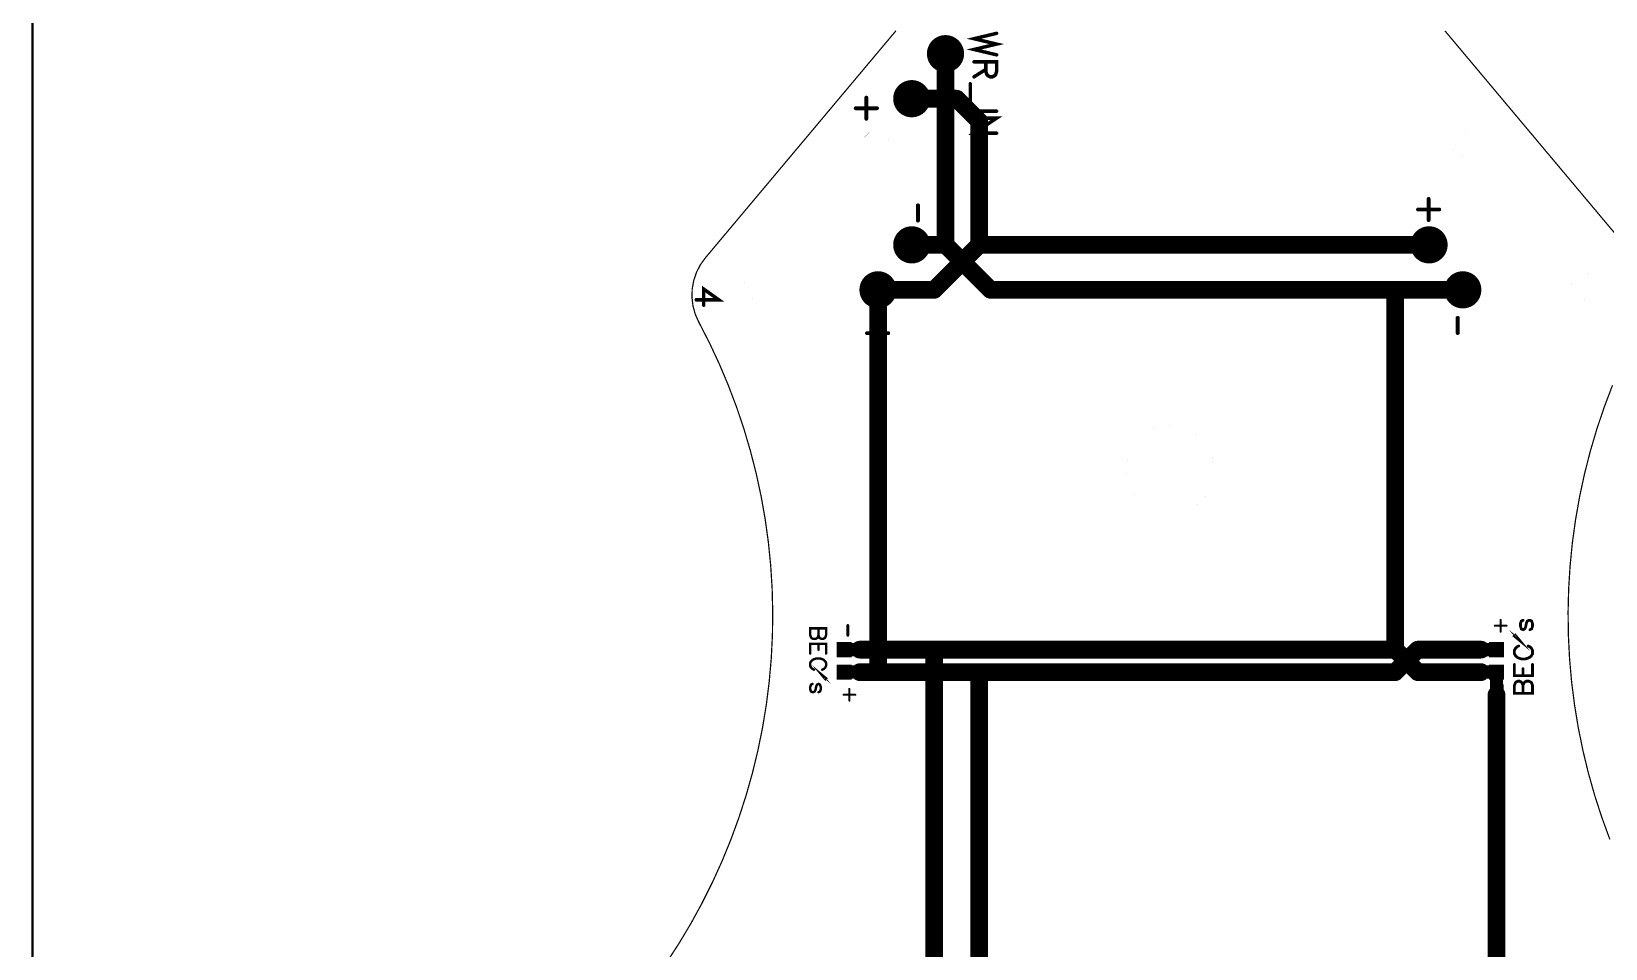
# Model space of a CAD drawing. Extents: x -129 to 144, y -158 to 158.
# Drawn here: x -128.6 to 49.1, y -54.1 to 49.5 of the extents above; entities that cross this region are included whole.
import ezdxf

# ---------------------------------------------------------------- set-up
doc = ezdxf.new("R2010")
doc.units = 0
for name, color, linetype in [('Board_Outline', 13, 'CONTINUOUS'), ('Bottom', 6, 'CONTINUOUS'), ('Bottom_Mask', 10, 'CONTINUOUS'), ('Drill_Bottom', 8, 'CONTINUOUS'), ('Drill_Top', 7, 'CONTINUOUS'), ('Top', 5, 'CONTINUOUS'), ('Top_Assy', 1, 'CONTINUOUS'), ('Top_Mask', 3, 'CONTINUOUS')]:
    doc.layers.add(name, color=color, linetype=linetype)

msp = doc.modelspace()

# ---------------------------------------------------------------- linework, layer by layer
at = {"layer": 'Board_Outline', "linetype": 'CONTINUOUS'}
for points, const_width in [([(-31, 49.5776), (-52.5187, 23.9323), (-53.0836, 23.1472), (-53.5257, 22.287), (-53.8352, 21.3707), (-54.0053, 20.4185), (-54.0322, 19.4517), (-53.9153, 18.4916), (-53.6572, 17.5595), (-53.2636, 16.676), (-52.0633, 14.3405), (-50.9514, 11.9616), (-49.9295, 9.5426), (-48.999, 7.0871), (-48.1613, 4.5984), (-47.4175, 2.08), (-46.7687, -0.4646), (-46.2158, -3.0316), (-45.7596, -5.6176), (-45.4007, -8.2189), (-45.1396, -10.8318), (-44.9767, -13.4527), (-44.9122, -16.0778), (-44.9462, -18.7035), (-45.0787, -21.3261), (-45.3094, -23.9419), (-45.6381, -26.5472), (-46.0643, -29.1383), (-46.5873, -31.7116), (-47.2065, -34.2635), (-47.921, -36.7904), (-48.7297, -39.2887), (-49.6316, -41.7549), (-50.6254, -44.1855), (-51.7096, -46.5771), (-52.8828, -48.9264), (-54.1432, -51.2301), (-55.4892, -53.4848), (-56.9188, -55.6875)], 0.14), ([(52.5187, 23.9323), (31, 49.5777)], 0.14), ([(-31.753, 36.809), (-31.954, 36.059), (-32.503, 35.51), (-33.253, 35.309), (-34.003, 35.51), (-34.552, 36.059), (-34.753, 36.809), (-34.552, 37.559), (-34.003, 38.108), (-33.253, 38.309), (-32.503, 38.108), (-31.9539, 37.559), (-31.753, 36.809)], 0.0003), ([(-31.753, 36.809), (-31.954, 36.059), (-32.503, 35.51), (-33.253, 35.309), (-34.003, 35.51), (-34.552, 36.059), (-34.753, 36.809), (-34.552, 37.559), (-34.003, 38.108), (-33.253, 38.309), (-32.503, 38.108), (-31.9539, 37.559), (-31.753, 36.809)], 0.0003), ([(34.753, 36.809), (34.552, 36.059), (34.003, 35.51), (33.253, 35.309), (32.503, 35.51), (31.954, 36.059), (31.753, 36.809), (31.954, 37.559), (32.503, 38.108), (33.253, 38.309), (34.003, 38.108), (34.5521, 37.559), (34.753, 36.809)], 0.0003), ([(34.753, 36.809), (34.552, 36.059), (34.003, 35.51), (33.253, 35.309), (32.503, 35.51), (31.954, 36.059), (31.753, 36.809), (31.954, 37.559), (32.503, 38.108), (33.253, 38.309), (34.003, 38.108), (34.5521, 37.559), (34.753, 36.809)], 0.0003), ([(-45.2517, 20.7223), (-45.4526, 19.9723), (-46.0016, 19.4233), (-46.7516, 19.2223), (-47.5016, 19.4233), (-48.0507, 19.9723), (-48.2516, 20.7223), (-48.0507, 21.4723), (-47.5016, 22.0214), (-46.7516, 22.2223), (-46.0016, 22.0214), (-45.4526, 21.4723), (-45.2516, 20.7223)], 0.0003), ([(-45.2517, 20.7223), (-45.4526, 19.9723), (-46.0016, 19.4233), (-46.7516, 19.2223), (-47.5016, 19.4233), (-48.0507, 19.9723), (-48.2516, 20.7223), (-48.0507, 21.4723), (-47.5016, 22.0214), (-46.7516, 22.2223), (-46.0016, 22.0214), (-45.4526, 21.4723), (-45.2516, 20.7223)], 0.0003), ([(48.2517, 20.7223), (48.0507, 19.9723), (47.5017, 19.4233), (46.7517, 19.2223), (46.0017, 19.4233), (45.4527, 19.9723), (45.2517, 20.7223), (45.4526, 21.4723), (46.0017, 22.0214), (46.7517, 22.2223), (47.5017, 22.0214), (48.0507, 21.4723), (48.2517, 20.7223)], 0.0003), ([(48.2517, 20.7223), (48.0507, 19.9723), (47.5017, 19.4233), (46.7517, 19.2223), (46.0017, 19.4233), (45.4527, 19.9723), (45.2517, 20.7223), (45.4526, 21.4723), (46.0017, 22.0214), (46.7517, 22.2223), (47.5017, 22.0214), (48.0507, 21.4723), (48.2517, 20.7223)], 0.0003), ([(49.6316, -41.7548), (48.7298, -39.2887), (47.921, -36.7904), (47.2065, -34.2635), (46.5873, -31.7116), (46.0643, -29.1383), (45.6381, -26.5472), (45.3094, -23.9419), (45.0787, -21.3261), (44.9462, -18.7036), (44.9122, -16.0778), (44.9767, -13.4527), (45.1396, -10.8318), (45.4007, -8.2189), (45.7596, -5.6176), (46.2158, -3.0316), (46.7687, -0.4646), (47.4175, 2.08), (48.1613, 4.5983), (48.999, 7.0871), (49.9295, 9.5426)], 0.14), ([(5, 0), (4.9039, -0.9754), (4.6194, -1.9134), (4.1574, -2.7778), (3.5356, -3.5355), (2.7779, -4.1573), (1.9134, -4.6194), (0.9755, -4.9039), (0, -5), (-0.9754, -4.9039), (-1.9134, -4.6194), (-2.7778, -4.1574), (-3.5355, -3.5356), (-4.1573, -2.7779), (-4.6194, -1.9134), (-4.9039, -0.9755), (-5, 0), (-4.9039, 0.9755), (-4.6194, 1.9134), (-4.1573, 2.7779), (-3.5355, 3.5355), (-2.7778, 4.1574), (-1.9134, 4.6194), (-0.9754, 4.9039), (0, 5), (0.9755, 4.9039), (1.9135, 4.6194), (2.7779, 4.1573), (3.5356, 3.5355), (4.1574, 2.7778), (4.6194, 1.9134), (4.904, 0.9754), (5, 0)], 0.0003), ([(5, 0), (4.9039, -0.9754), (4.6194, -1.9134), (4.1574, -2.7778), (3.5356, -3.5355), (2.7779, -4.1573), (1.9134, -4.6194), (0.9755, -4.9039), (0, -5), (-0.9754, -4.9039), (-1.9134, -4.6194), (-2.7778, -4.1574), (-3.5355, -3.5356), (-4.1573, -2.7779), (-4.6194, -1.9134), (-4.9039, -0.9755), (-5, 0), (-4.9039, 0.9755), (-4.6194, 1.9134), (-4.1573, 2.7779), (-3.5355, 3.5355), (-2.7778, 4.1574), (-1.9134, 4.6194), (-0.9754, 4.9039), (0, 5), (0.9755, 4.9039), (1.9135, 4.6194), (2.7779, 4.1573), (3.5356, 3.5355), (4.1574, 2.7778), (4.6194, 1.9134), (4.904, 0.9754), (5, 0)], 0.0003)]:
    msp.add_lwpolyline(points, dxfattribs=dict(at, const_width=const_width))
at = {"layer": 'Board_Outline', "linetype": 'CONTINUOUS', "const_width": 0.0002}
for points in [[(-31.7531, 36.809, 1), (-31.7529, 36.809, 1), (-31.7531, 36.809, 1)], [(-31.7531, 36.809, 1), (-31.7529, 36.809, 1), (-31.7531, 36.809, 1)], [(34.7529, 36.809, 1), (34.7531, 36.809, 1), (34.7529, 36.809, 1)], [(34.7529, 36.809, 1), (34.7531, 36.809, 1), (34.7529, 36.809, 1)], [(-45.2518, 20.7223, 1), (-45.2516, 20.7223, 1), (-45.2518, 20.7223, 1)], [(-45.2518, 20.7223, 1), (-45.2516, 20.7223, 1), (-45.2518, 20.7223, 1)], [(48.2516, 20.7223, 1), (48.2518, 20.7223, 1), (48.2516, 20.7223, 1)], [(48.2516, 20.7223, 1), (48.2518, 20.7223, 1), (48.2516, 20.7223, 1)], [(4.9999, 0, 1), (5.0001, 0, 1), (4.9999, 0, 1)], [(4.9999, 0, 1), (5.0001, 0, 1), (4.9999, 0, 1)]]:
    msp.add_lwpolyline(points, format="xyb", dxfattribs=at)
at = {"layer": 'Bottom', "linetype": 'CONTINUOUS'}
for points, const_width in [([(-24.4, 46.99, 1), (-26.4, 46.99, 1), (-24.4, 46.99, 1)], 2), ([(-25.9, 46.99, 1), (-24.9, 46.99, 1), (-25.9, 46.99, 1)], 1), ([(-28.21, 41.91, 1), (-30.21, 41.91, 1), (-28.21, 41.91, 1)], 2), ([(-28.21, 25.4, 1), (-30.21, 25.4, 1), (-28.21, 25.4, 1)], 2), ([(30.21, 25.4, 1), (28.21, 25.4, 1), (30.21, 25.4, 1)], 2), ([(-29.71, 25.4, 1), (-28.71, 25.4, 1), (-29.71, 25.4, 1)], 1), ([(-25.9, 25.4, 1), (-24.9, 25.4, 1), (-25.9, 25.4, 1)], 1), ([(-25.9, 25.4, 1), (-24.9, 25.4, 1), (-25.9, 25.4, 1)], 1), ([(-25.9, 25.4, 1), (-24.9, 25.4, 1), (-25.9, 25.4, 1)], 1), ([(-32.02, 20.32, 1), (-34.02, 20.32, 1), (-32.02, 20.32, 1)], 2), ([(34.02, 20.32, 1), (32.02, 20.32, 1), (34.02, 20.32, 1)], 2), ([(-20.82, 20.32, 1), (-19.82, 20.32, 1), (-20.82, 20.32, 1)], 1), ([(-20.82, 20.32, 1), (-19.82, 20.32, 1), (-20.82, 20.32, 1)], 1), ([(24.9, 20.32, 1), (25.9, 20.32, 1), (24.9, 20.32, 1)], 1), ([(24.9, 20.32, 1), (25.9, 20.32, 1), (24.9, 20.32, 1)], 1), ([(24.9, 20.32, 1), (25.9, 20.32, 1), (24.9, 20.32, 1)], 1), ([(32.52, 20.32, 1), (33.52, 20.32, 1), (32.52, 20.32, 1)], 1), ([(-35.58, -20.32, 1), (-34.58, -20.32, 1), (-35.58, -20.32, 1)], 1), ([(-27.17, -20.32, 1), (-26.17, -20.32, 1), (-27.17, -20.32, 1)], 1), ([(-27.17, -20.32, 1), (-26.17, -20.32, 1), (-27.17, -20.32, 1)], 1), ([(-27.17, -20.32, 1), (-26.17, -20.32, 1), (-27.17, -20.32, 1)], 1), ([(24.9, -20.32, 1), (25.9, -20.32, 1), (24.9, -20.32, 1)], 1), ([(24.9, -20.32, 1), (25.9, -20.32, 1), (24.9, -20.32, 1)], 1), ([(24.9, -20.32, 1), (25.9, -20.32, 1), (24.9, -20.32, 1)], 1), ([(-37.205, -20.32, 1), (-36.455, -20.32, 1), (-37.205, -20.32, 1)], 0.75), ([(-35.455, -20.32, 1), (-34.705, -20.32, 1), (-35.455, -20.32, 1)], 0.75), ([(27.44, -22.86, 1), (28.44, -22.86, 1), (27.44, -22.86, 1)], 1), ([(27.44, -22.86, 1), (28.44, -22.86, 1), (27.44, -22.86, 1)], 1), ([(34.58, -22.86, 1), (35.58, -22.86, 1), (34.58, -22.86, 1)], 1), ([(34.705, -22.86, 1), (35.455, -22.86, 1), (34.705, -22.86, 1)], 0.75), ([(36.455, -22.86, 1), (37.205, -22.86, 1), (36.455, -22.86, 1)], 0.75), ([(36.455, -22.86, 1), (37.205, -22.86, 1), (36.455, -22.86, 1)], 0.75), ([(36.33, -25.4, 1), (37.33, -25.4, 1), (36.33, -25.4, 1)], 1), ([(36.455, -25.4, 1), (37.205, -25.4, 1), (36.455, -25.4, 1)], 0.75)]:
    msp.add_lwpolyline(points, format="xyb", dxfattribs=dict(at, const_width=const_width))
for points, const_width in [([(-25.4, 46.99), (-25.4, 25.4)], 2), ([(-25.4, 25.4), (-29.21, 25.4)], 2), ([(-20.32, 20.32), (-25.4, 25.4)], 2), ([(25.4, 20.32), (-20.32, 20.32)], 2), ([(33.02, 20.32), (25.4, 20.32)], 2), ([(25.4, -20.32), (25.4, 20.32)], 2), ([(-26.67, -20.32), (-35.08, -20.32)], 2), ([(-26.67, -57.15), (-26.67, -20.32)], 2), ([(25.4, -20.32), (-26.67, -20.32)], 2), ([(27.94, -22.86), (25.4, -20.32)], 2), ([(-35.08, -20.32), (-36.83, -20.32)], 1.5), ([(35.08, -22.86), (27.94, -22.86)], 2), ([(36.83, -22.86), (35.08, -22.86)], 1.5), ([(36.83, -25.4), (36.83, -22.86)], 1.5), ([(36.83, -68.58), (36.83, -25.4)], 2)]:
    msp.add_lwpolyline(points, dxfattribs=dict(at, const_width=const_width))
at = {"layer": 'Bottom'}
for points in [[(-37.58, -19.57), (-36.08, -19.57), (-37.58, -21.07), (-36.08, -21.07)], [(36.08, -19.57), (37.58, -19.57), (36.08, -21.07), (37.58, -21.07)], [(-37.58, -22.11), (-36.08, -22.11), (-37.58, -23.61), (-36.08, -23.61)], [(36.08, -22.11), (37.58, -22.11), (36.08, -23.61), (37.58, -23.61)]]:
    msp.add_solid(points, dxfattribs=at)
at = {"layer": 'Bottom_Mask', "linetype": 'CONTINUOUS', "const_width": 2.1}
for points in [[(-24.35, 46.99, 1), (-26.45, 46.99, 1), (-24.35, 46.99, 1)], [(-26.45, 46.99, 1), (-24.35, 46.99, 1), (-26.45, 46.99, 1)], [(-28.16, 41.91, 1), (-30.26, 41.91, 1), (-28.16, 41.91, 1)], [(-30.26, 41.91, 1), (-28.16, 41.91, 1), (-30.26, 41.91, 1)], [(-28.16, 25.4, 1), (-30.26, 25.4, 1), (-28.16, 25.4, 1)], [(-30.26, 25.4, 1), (-28.16, 25.4, 1), (-30.26, 25.4, 1)], [(30.26, 25.4, 1), (28.16, 25.4, 1), (30.26, 25.4, 1)], [(28.16, 25.4, 1), (30.26, 25.4, 1), (28.16, 25.4, 1)], [(-31.97, 20.32, 1), (-34.07, 20.32, 1), (-31.97, 20.32, 1)], [(-34.07, 20.32, 1), (-31.97, 20.32, 1), (-34.07, 20.32, 1)], [(34.07, 20.32, 1), (31.97, 20.32, 1), (34.07, 20.32, 1)], [(31.97, 20.32, 1), (34.07, 20.32, 1), (31.97, 20.32, 1)]]:
    msp.add_lwpolyline(points, format="xyb", dxfattribs=at)
at = {"layer": 'Bottom_Mask'}
for points in [[(-37.68, -19.47), (-35.98, -19.47), (-37.68, -21.17), (-35.98, -21.17)], [(35.98, -19.47), (37.68, -19.47), (35.98, -21.17), (37.68, -21.17)], [(-37.68, -22.01), (-35.98, -22.01), (-37.68, -23.71), (-35.98, -23.71)], [(35.98, -22.01), (37.68, -22.01), (35.98, -23.71), (37.68, -23.71)]]:
    msp.add_solid(points, dxfattribs=at)
at = {"layer": 'Drill_Bottom'}
for centre, radius in [((-25.4, 46.99), 0.5), ((-29.21, 41.91), 0.5), ((-29.21, 25.4), 0.5), ((29.21, 25.4), 0.5), ((-33.02, 20.32), 0.5), ((33.02, 20.32), 0.5), ((-36.83, -20.32), 0.45), ((36.83, -20.32), 0.45), ((-36.83, -22.86), 0.45), ((36.83, -22.86), 0.45)]:
    msp.add_circle(centre, radius, dxfattribs=at)
at = {"layer": 'Drill_Top'}
for centre, radius in [((-25.4, 46.99), 0.5), ((-29.21, 41.91), 0.5), ((-29.21, 25.4), 0.5), ((29.21, 25.4), 0.5), ((-33.02, 20.32), 0.5), ((33.02, 20.32), 0.5), ((-36.83, -20.32), 0.45), ((36.83, -20.32), 0.45), ((-36.83, -22.86), 0.45), ((36.83, -22.86), 0.45)]:
    msp.add_circle(centre, radius, dxfattribs=at)
at = {"layer": 'Top', "linetype": 'CONTINUOUS'}
for points, const_width in [([(-24.4, 46.99, 1), (-26.4, 46.99, 1), (-24.4, 46.99, 1)], 2), ([(-28.21, 41.91, 1), (-30.21, 41.91, 1), (-28.21, 41.91, 1)], 2), ([(-29.71, 41.91, 1), (-28.71, 41.91, 1), (-29.71, 41.91, 1)], 1), ([(-24.63, 41.91, 1), (-23.63, 41.91, 1), (-24.63, 41.91, 1)], 1), ([(-24.63, 41.91, 1), (-23.63, 41.91, 1), (-24.63, 41.91, 1)], 1), ([(-22.09, 39.37, 1), (-21.09, 39.37, 1), (-22.09, 39.37, 1)], 1), ([(-22.09, 39.37, 1), (-21.09, 39.37, 1), (-22.09, 39.37, 1)], 1), ([(-28.21, 25.4, 1), (-30.21, 25.4, 1), (-28.21, 25.4, 1)], 2), ([(30.21, 25.4, 1), (28.21, 25.4, 1), (30.21, 25.4, 1)], 2), ([(-22.09, 25.4, 1), (-21.09, 25.4, 1), (-22.09, 25.4, 1)], 1), ([(-22.09, 25.4, 1), (-21.09, 25.4, 1), (-22.09, 25.4, 1)], 1), ([(-22.09, 25.4, 1), (-21.09, 25.4, 1), (-22.09, 25.4, 1)], 1), ([(28.71, 25.4, 1), (29.71, 25.4, 1), (28.71, 25.4, 1)], 1), ([(-32.02, 20.32, 1), (-34.02, 20.32, 1), (-32.02, 20.32, 1)], 2), ([(34.02, 20.32, 1), (32.02, 20.32, 1), (34.02, 20.32, 1)], 2), ([(-33.52, 20.32, 1), (-32.52, 20.32, 1), (-33.52, 20.32, 1)], 1), ([(-33.52, 20.32, 1), (-32.52, 20.32, 1), (-33.52, 20.32, 1)], 1), ([(-27.17, 20.32, 1), (-26.17, 20.32, 1), (-27.17, 20.32, 1)], 1), ([(-27.17, 20.32, 1), (-26.17, 20.32, 1), (-27.17, 20.32, 1)], 1), ([(27.44, -20.32, 1), (28.44, -20.32, 1), (27.44, -20.32, 1)], 1), ([(27.44, -20.32, 1), (28.44, -20.32, 1), (27.44, -20.32, 1)], 1), ([(34.58, -20.32, 1), (35.58, -20.32, 1), (34.58, -20.32, 1)], 1), ([(34.705, -20.32, 1), (35.455, -20.32, 1), (34.705, -20.32, 1)], 0.75), ([(36.455, -20.32, 1), (37.205, -20.32, 1), (36.455, -20.32, 1)], 0.75), ([(-37.205, -22.86, 1), (-36.455, -22.86, 1), (-37.205, -22.86, 1)], 0.75), ([(-35.58, -22.86, 1), (-34.58, -22.86, 1), (-35.58, -22.86, 1)], 1), ([(-35.455, -22.86, 1), (-34.705, -22.86, 1), (-35.455, -22.86, 1)], 0.75), ([(-33.52, -22.86, 1), (-32.52, -22.86, 1), (-33.52, -22.86, 1)], 1), ([(-33.52, -22.86, 1), (-32.52, -22.86, 1), (-33.52, -22.86, 1)], 1), ([(-33.52, -22.86, 1), (-32.52, -22.86, 1), (-33.52, -22.86, 1)], 1), ([(-22.09, -22.86, 1), (-21.09, -22.86, 1), (-22.09, -22.86, 1)], 1), ([(-22.09, -22.86, 1), (-21.09, -22.86, 1), (-22.09, -22.86, 1)], 1), ([(-22.09, -22.86, 1), (-21.09, -22.86, 1), (-22.09, -22.86, 1)], 1), ([(24.9, -22.86, 1), (25.9, -22.86, 1), (24.9, -22.86, 1)], 1), ([(24.9, -22.86, 1), (25.9, -22.86, 1), (24.9, -22.86, 1)], 1)]:
    msp.add_lwpolyline(points, format="xyb", dxfattribs=dict(at, const_width=const_width))
for points, const_width in [([(-29.21, 41.91), (-24.13, 41.91)], 2), ([(-24.13, 41.91), (-21.59, 39.37)], 2), ([(-21.59, 39.37), (-21.59, 25.4)], 2), ([(-26.67, 20.32), (-21.59, 25.4)], 2), ([(-21.59, 25.4), (29.21, 25.4)], 2), ([(-33.02, 20.32), (-26.67, 20.32)], 2), ([(-33.02, 20.32), (-33.02, -22.86)], 2), ([(25.4, -22.86), (27.94, -20.32)], 2), ([(27.94, -20.32), (35.08, -20.32)], 2), ([(35.08, -20.32), (36.83, -20.32)], 1.5), ([(-36.83, -22.86), (-35.08, -22.86)], 1.5), ([(-35.08, -22.86), (-21.59, -22.86)], 2), ([(-21.59, -22.86), (-33.02, -22.86)], 2), ([(-33.02, -22.86), (25.4, -22.86)], 2), ([(-21.59, -22.86), (-21.59, -58.42)], 2)]:
    msp.add_lwpolyline(points, dxfattribs=dict(at, const_width=const_width))
at = {"layer": 'Top'}
for points in [[(-37.58, -19.57), (-36.08, -19.57), (-37.58, -21.07), (-36.08, -21.07)], [(36.08, -19.57), (37.58, -19.57), (36.08, -21.07), (37.58, -21.07)], [(-37.58, -22.11), (-36.08, -22.11), (-37.58, -23.61), (-36.08, -23.61)], [(36.08, -22.11), (37.58, -22.11), (36.08, -23.61), (37.58, -23.61)]]:
    msp.add_solid(points, dxfattribs=at)
at = {"layer": 'Top_Assy', "linetype": 'CONTINUOUS'}
for points, const_width in [([(143.5, -100), (-128.5, -100), (-128.5, 100), (143.5, 100), (143.5, -100)], 0.25), ([(-19.6282, 49.2923), (-22.1804, 48.6831), (-19.6282, 48.0766), (-22.1804, 47.4702), (-19.6282, 46.8609)], 0.3922), ([(-20.8439, 46.0766), (-20.8439, 44.9844), (-20.7204, 44.6194), (-20.5997, 44.4958), (-20.3582, 44.3751), (-20.1139, 44.3751), (-19.8725, 44.4958), (-19.7489, 44.6194), (-19.6282, 44.9844), (-19.6282, 46.0766), (-22.1804, 46.0766)], 0.3922), ([(-20.8439, 45.2258), (-22.1804, 44.3751)], 0.3922), ([(-22.6015, 43.5908), (-22.6015, 41.2829)], 0.3922), ([(-35.5404, 40.8256), (-33.1345, 40.8256)], 0.4314), ([(-34.339, 42.0301), (-34.339, 39.6241)], 0.4314), ([(-19.6282, 38.0128), (-22.1804, 38.0128), (-19.6282, 39.7142), (-22.1804, 39.7142)], 0.3922), ([(-19.6282, 40.4986), (-22.1804, 40.4986)], 0.3922), ([(29.161, 30.6001), (29.161, 28.1941)], 0.4314), ([(-28.5104, 28.159), (-28.5104, 29.8436)], 0.4706), ([(27.9596, 29.3956), (30.3655, 29.3956)], 0.4314), ([(-53.552, 19.1908), (-51.0026, 19.1908), (-52.7013, 20.4066), (-52.7013, 18.5844)], 0.3922), ([(-33.069, 16.6301), (-33.069, 14.2241)], 0.4314), ([(32.4496, 15.459), (32.4496, 17.1436)], 0.4706), ([(-34.2704, 15.4256), (-31.8645, 15.4256)], 0.4314), ([(-36.429, -18.7079), (-36.429, -17.5849)], 0.3137), ([(37.953, -17.6225), (36.6407, -17.6225)], 0.2353), ([(37.2977, -18.2795), (37.2977, -16.9672)], 0.2353), ([(39.8248, -16.9989), (39.6293, -17.0955), (39.5328, -17.3875), (39.5328, -17.6795), (39.6293, -17.9715), (39.8248, -18.0681), (40.0179, -17.9715), (40.1168, -17.7761), (40.2133, -17.2909), (40.3099, -17.0955), (40.5053, -16.9989), (40.6019, -16.9989), (40.7951, -17.0955), (40.8939, -17.3875), (40.8939, -17.6795), (40.7951, -17.9715), (40.6019, -18.0681)], 0.3137), ([(-38.8895, -17.9173), (-40.676, -17.9173), (-40.676, -18.6838), (-40.5895, -18.9393), (-40.505, -19.0238), (-40.336, -19.1083), (-40.0805, -19.1083), (-39.9095, -19.0238), (-39.825, -18.9393), (-39.7405, -18.6838), (-39.654, -18.9393), (-39.5695, -19.0238), (-39.4005, -19.1083), (-39.2295, -19.1083), (-39.0604, -19.0238), (-38.974, -18.9393), (-38.8895, -18.6838), (-38.8895, -17.9173)], 0.2745), ([(-38.8895, -20.7618), (-38.8895, -19.6573), (-40.676, -19.6573), (-40.676, -20.7618)], 0.2745), ([(-39.7405, -17.9173), (-39.7405, -18.6838)], 0.2745), ([(-39.7405, -19.6573), (-39.7405, -20.3373)], 0.2745), ([(38.8544, -18.7921), (39.4384, -19.2795), (38.951, -18.6955), (38.8544, -18.7921)], 0.3137), ([(-39.314, -22.5864), (-39.145, -22.5019), (-38.974, -22.3309), (-38.8895, -22.1619), (-38.8895, -21.8219), (-38.974, -21.6509), (-39.145, -21.4819), (-39.314, -21.3954), (-39.5695, -21.3109), (-39.996, -21.3109), (-40.2495, -21.3954), (-40.4205, -21.4819), (-40.5895, -21.6509), (-40.676, -21.8219), (-40.676, -22.1619), (-40.5895, -22.3309), (-40.4205, -22.5019), (-40.2495, -22.5864)], 0.2745), ([(39.3373, -19.907), (39.1442, -20.0036), (38.9488, -20.199), (38.8522, -20.3921), (38.8522, -20.7807), (38.9488, -20.9761), (39.1442, -21.1693), (39.3373, -21.2681), (39.6293, -21.3647), (40.1168, -21.3647), (40.4065, -21.2681), (40.6019, -21.1693), (40.7951, -20.9761), (40.8939, -20.7807), (40.8939, -20.3921), (40.7951, -20.199), (40.6019, -20.0036), (40.4065, -19.907)], 0.3137), ([(-38.8914, -23.5619), (-39.4024, -23.1354), (-38.9759, -23.6464), (-38.8914, -23.5619)], 0.2745), ([(38.8522, -21.9922), (38.8522, -23.2545), (40.8939, -23.2545), (40.8939, -21.9922)], 0.3137), ([(39.8248, -23.2545), (39.8248, -22.4773)], 0.3137), ([(-39.7405, -25.131), (-39.5695, -25.0464), (-39.485, -24.7909), (-39.485, -24.5354), (-39.5695, -24.2799), (-39.7405, -24.1954), (-39.9095, -24.2799), (-39.996, -24.4509), (-40.0805, -24.8755), (-40.165, -25.0464), (-40.336, -25.131), (-40.4205, -25.131), (-40.5895, -25.0464), (-40.676, -24.7909), (-40.676, -24.5354), (-40.5895, -24.2799), (-40.4205, -24.1954)], 0.2745), ([(-36.2531, -24.7572), (-36.2531, -26.0696)], 0.2353), ([(37.4736, -24.3288), (37.4736, -25.4519)], 0.3137), ([(38.8522, -25.2431), (40.8939, -25.2431), (40.8939, -24.3671), (40.7951, -24.0751), (40.6985, -23.9786), (40.5053, -23.882), (40.2133, -23.882), (40.0179, -23.9786), (39.9213, -24.0751), (39.8248, -24.3671), (39.7259, -24.0751), (39.6293, -23.9786), (39.4362, -23.882), (39.2408, -23.882), (39.0476, -23.9785), (38.9488, -24.0751), (38.8522, -24.3671), (38.8522, -25.2431)], 0.3137), ([(39.8248, -25.2431), (39.8248, -24.3671)], 0.3137), ([(-36.9084, -25.4142), (-35.5961, -25.4142)], 0.2353)]:
    msp.add_lwpolyline(points, dxfattribs=dict(at, const_width=const_width))
for points, const_width in [([(-19.7262, 49.2923, 1), (-19.5302, 49.2923, 1), (-19.7262, 49.2923, 1)], 0.1961), ([(-22.2784, 46.0766, 1), (-22.0824, 46.0766, 1), (-22.2784, 46.0766, 1)], 0.1961), ([(-20.942, 46.0766, 1), (-20.7459, 46.0766, 1), (-20.942, 46.0766, 1)], 0.1961), ([(-19.7262, 46.8609, 1), (-19.5302, 46.8609, 1), (-19.7262, 46.8609, 1)], 0.1961), ([(-22.2784, 44.3751, 1), (-22.0824, 44.3751, 1), (-22.2784, 44.3751, 1)], 0.1961), ([(-20.942, 45.2258, 1), (-20.7459, 45.2258, 1), (-20.942, 45.2258, 1)], 0.1961), ([(-22.6996, 43.5908, 1), (-22.5035, 43.5908, 1), (-22.6996, 43.5908, 1)], 0.1961), ([(-35.6482, 40.8256, 1), (-35.4325, 40.8256, 1), (-35.6482, 40.8256, 1)], 0.2157), ([(-34.4468, 42.0301, 1), (-34.2311, 42.0301, 1), (-34.4468, 42.0301, 1)], 0.2157), ([(-33.2423, 40.8256, 1), (-33.0266, 40.8256, 1), (-33.2423, 40.8256, 1)], 0.2157), ([(-22.6996, 41.2829, 1), (-22.5035, 41.2829, 1), (-22.6996, 41.2829, 1)], 0.1961), ([(-34.4468, 39.6241, 1), (-34.2311, 39.6241, 1), (-34.4468, 39.6241, 1)], 0.2157), ([(-22.2784, 40.4986, 1), (-22.0824, 40.4986, 1), (-22.2784, 40.4986, 1)], 0.1961), ([(-22.2784, 39.7142, 1), (-22.0824, 39.7142, 1), (-22.2784, 39.7142, 1)], 0.1961), ([(-19.7262, 40.4986, 1), (-19.5302, 40.4986, 1), (-19.7262, 40.4986, 1)], 0.1961), ([(-19.7262, 38.0128, 1), (-19.5302, 38.0128, 1), (-19.7262, 38.0128, 1)], 0.1961), ([(29.0532, 30.6001, 1), (29.2689, 30.6001, 1), (29.0532, 30.6001, 1)], 0.2157), ([(-28.6281, 29.8436, 1), (-28.3928, 29.8436, 1), (-28.6281, 29.8436, 1)], 0.2353), ([(27.8518, 29.3956, 1), (28.0675, 29.3956, 1), (27.8518, 29.3956, 1)], 0.2157), ([(30.2577, 29.3956, 1), (30.4734, 29.3956, 1), (30.2577, 29.3956, 1)], 0.2157), ([(-28.6281, 28.159, 1), (-28.3928, 28.159, 1), (-28.6281, 28.159, 1)], 0.2353), ([(29.0532, 28.1941, 1), (29.2689, 28.1941, 1), (29.0532, 28.1941, 1)], 0.2157), ([(-53.65, 19.1908, 1), (-53.454, 19.1908, 1), (-53.65, 19.1908, 1)], 0.1961), ([(-52.7993, 18.5844, 1), (-52.6032, 18.5844, 1), (-52.7993, 18.5844, 1)], 0.1961), ([(-33.1768, 16.6301, 1), (-32.9611, 16.6301, 1), (-33.1768, 16.6301, 1)], 0.2157), ([(32.3319, 17.1436, 1), (32.5672, 17.1436, 1), (32.3319, 17.1436, 1)], 0.2353), ([(-34.3782, 15.4256, 1), (-34.1625, 15.4256, 1), (-34.3782, 15.4256, 1)], 0.2157), ([(-33.1768, 14.2241, 1), (-32.9611, 14.2241, 1), (-33.1768, 14.2241, 1)], 0.2157), ([(-31.9723, 15.4256, 1), (-31.7566, 15.4256, 1), (-31.9723, 15.4256, 1)], 0.2157), ([(32.3319, 15.459, 1), (32.5672, 15.459, 1), (32.3319, 15.459, 1)], 0.2353), ([(-36.5074, -17.5849, 1), (-36.3505, -17.5849, 1), (-36.5074, -17.5849, 1)], 0.1569), ([(36.5819, -17.6225, 1), (36.6996, -17.6225, 1), (36.5819, -17.6225, 1)], 0.1176), ([(37.2389, -16.9672, 1), (37.3566, -16.9672, 1), (37.2389, -16.9672, 1)], 0.1176), ([(37.8942, -17.6225, 1), (38.0119, -17.6225, 1), (37.8942, -17.6225, 1)], 0.1176), ([(39.7463, -16.9989, 1), (39.9032, -16.9989, 1), (39.7463, -16.9989, 1)], 0.1569), ([(-39.8091, -17.9173, 1), (-39.6718, -17.9173, 1), (-39.8091, -17.9173, 1)], 0.1373), ([(-39.8091, -18.6838, 1), (-39.6718, -18.6838, 1), (-39.8091, -18.6838, 1)], 0.1373), ([(-39.8091, -19.6573, 1), (-39.6718, -19.6573, 1), (-39.8091, -19.6573, 1)], 0.1373), ([(-38.9581, -17.9173, 1), (-38.8208, -17.9173, 1), (-38.9581, -17.9173, 1)], 0.1373), ([(-36.5074, -18.7079, 1), (-36.3505, -18.7079, 1), (-36.5074, -18.7079, 1)], 0.1569), ([(37.2389, -18.2795, 1), (37.3566, -18.2795, 1), (37.2389, -18.2795, 1)], 0.1176), ([(38.776, -18.7921, 1), (38.9328, -18.7921, 1), (38.776, -18.7921, 1)], 0.1569), ([(40.5235, -18.0681, 1), (40.6804, -18.0681, 1), (40.5235, -18.0681, 1)], 0.1569), ([(-40.7446, -20.7618, 1), (-40.6074, -20.7618, 1), (-40.7446, -20.7618, 1)], 0.1373), ([(-39.8091, -20.3373, 1), (-39.6718, -20.3373, 1), (-39.8091, -20.3373, 1)], 0.1373), ([(-38.9581, -20.7618, 1), (-38.8208, -20.7618, 1), (-38.9581, -20.7618, 1)], 0.1373), ([(39.2589, -19.907, 1), (39.4158, -19.907, 1), (39.2589, -19.907, 1)], 0.1569), ([(40.3281, -19.907, 1), (40.4849, -19.907, 1), (40.3281, -19.907, 1)], 0.1569), ([(-40.3181, -22.5864, 1), (-40.1809, -22.5864, 1), (-40.3181, -22.5864, 1)], 0.1373), ([(-39.3826, -22.5864, 1), (-39.2453, -22.5864, 1), (-39.3826, -22.5864, 1)], 0.1373), ([(38.7737, -21.9922, 1), (38.9306, -21.9922, 1), (38.7737, -21.9922, 1)], 0.1569), ([(39.7463, -22.4773, 1), (39.9032, -22.4773, 1), (39.7463, -22.4773, 1)], 0.1569), ([(39.7463, -23.2545, 1), (39.9032, -23.2545, 1), (39.7463, -23.2545, 1)], 0.1569), ([(40.8155, -21.9922, 1), (40.9724, -21.9922, 1), (40.8155, -21.9922, 1)], 0.1569), ([(-40.4891, -24.1954, 1), (-40.3519, -24.1954, 1), (-40.4891, -24.1954, 1)], 0.1373), ([(-38.96, -23.5619, 1), (-38.8228, -23.5619, 1), (-38.96, -23.5619, 1)], 0.1373), ([(-36.3119, -24.7572, 1), (-36.1943, -24.7572, 1), (-36.3119, -24.7572, 1)], 0.1176), ([(37.3952, -24.3288, 1), (37.552, -24.3288, 1), (37.3952, -24.3288, 1)], 0.1569), ([(39.7463, -24.3671, 1), (39.9032, -24.3671, 1), (39.7463, -24.3671, 1)], 0.1569), ([(-39.8091, -25.131, 1), (-39.6718, -25.131, 1), (-39.8091, -25.131, 1)], 0.1373), ([(-36.9672, -25.4142, 1), (-36.8496, -25.4142, 1), (-36.9672, -25.4142, 1)], 0.1176), ([(-36.3119, -26.0696, 1), (-36.1943, -26.0696, 1), (-36.3119, -26.0696, 1)], 0.1176), ([(-35.6549, -25.4142, 1), (-35.5373, -25.4142, 1), (-35.6549, -25.4142, 1)], 0.1176), ([(37.3952, -25.4519, 1), (37.552, -25.4519, 1), (37.3952, -25.4519, 1)], 0.1569), ([(38.7737, -25.2431, 1), (38.9306, -25.2431, 1), (38.7737, -25.2431, 1)], 0.1569), ([(39.7463, -25.2431, 1), (39.9032, -25.2431, 1), (39.7463, -25.2431, 1)], 0.1569)]:
    msp.add_lwpolyline(points, format="xyb", dxfattribs=dict(at, const_width=const_width))
at = {"layer": 'Top_Mask', "linetype": 'CONTINUOUS', "const_width": 2.1}
for points in [[(-24.35, 46.99, 1), (-26.45, 46.99, 1), (-24.35, 46.99, 1)], [(-26.45, 46.99, 1), (-24.35, 46.99, 1), (-26.45, 46.99, 1)], [(-28.16, 41.91, 1), (-30.26, 41.91, 1), (-28.16, 41.91, 1)], [(-30.26, 41.91, 1), (-28.16, 41.91, 1), (-30.26, 41.91, 1)], [(-28.16, 25.4, 1), (-30.26, 25.4, 1), (-28.16, 25.4, 1)], [(-30.26, 25.4, 1), (-28.16, 25.4, 1), (-30.26, 25.4, 1)], [(30.26, 25.4, 1), (28.16, 25.4, 1), (30.26, 25.4, 1)], [(28.16, 25.4, 1), (30.26, 25.4, 1), (28.16, 25.4, 1)], [(-31.97, 20.32, 1), (-34.07, 20.32, 1), (-31.97, 20.32, 1)], [(-34.07, 20.32, 1), (-31.97, 20.32, 1), (-34.07, 20.32, 1)], [(34.07, 20.32, 1), (31.97, 20.32, 1), (34.07, 20.32, 1)], [(31.97, 20.32, 1), (34.07, 20.32, 1), (31.97, 20.32, 1)]]:
    msp.add_lwpolyline(points, format="xyb", dxfattribs=at)
at = {"layer": 'Top_Mask'}
for points in [[(-37.68, -19.47), (-35.98, -19.47), (-37.68, -21.17), (-35.98, -21.17)], [(35.98, -19.47), (37.68, -19.47), (35.98, -21.17), (37.68, -21.17)], [(-37.68, -22.01), (-35.98, -22.01), (-37.68, -23.71), (-35.98, -23.71)], [(35.98, -22.01), (37.68, -22.01), (35.98, -23.71), (37.68, -23.71)]]:
    msp.add_solid(points, dxfattribs=at)

doc.saveas('drawing.dxf')
